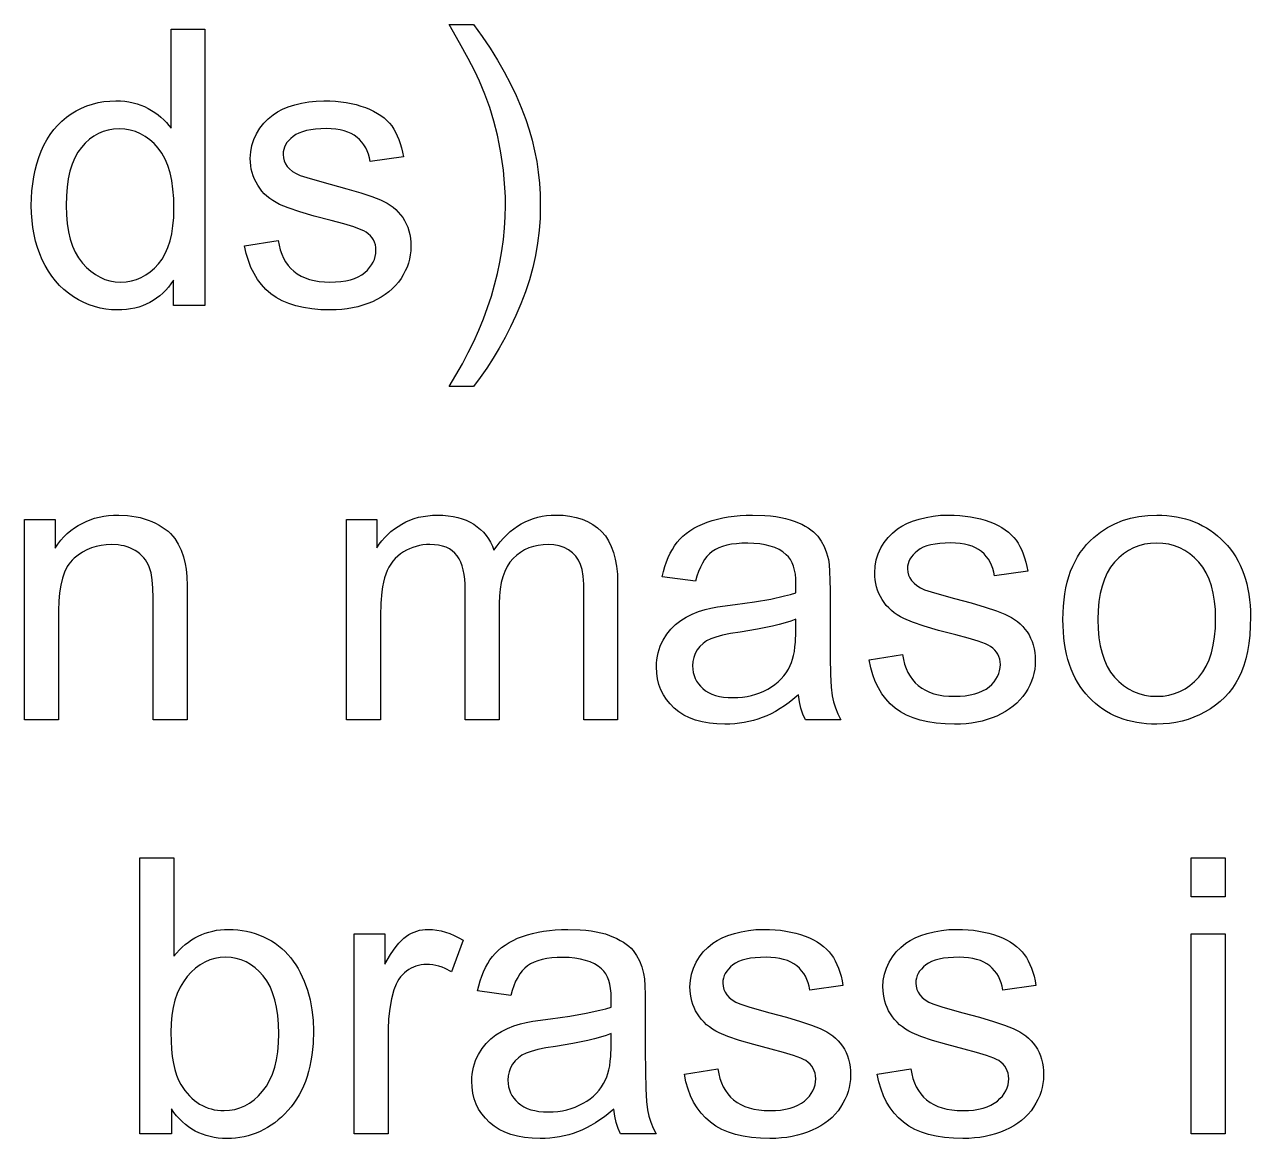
# Model space of a CAD drawing. Extents: x 0.6 to 44.2, y 0 to 23.3.
# Drawn here: x 15.158 to 16.933, y 19.869 to 21.483 of the extents above; entities that cross this region are included whole.
import ezdxf

# ---------------------------------------------------------------- set-up
doc = ezdxf.new("R2010")
doc.units = 0
doc.layers.add('CUTOUTS', color=1, linetype='CONTINUOUS')

msp = doc.modelspace()

# ---------------------------------------------------------------- linework, layer by layer
at = {"layer": 'CUTOUTS'}
for points in [[(15.8081, 20.9584), (15.7729, 20.9584), (15.7828, 20.9748), (15.792, 20.9912), (15.8006, 21.0076), (15.8086, 21.0239), (15.8159, 21.0403), (15.8226, 21.0567), (15.8286, 21.0731), (15.8341, 21.0895), (15.8388, 21.1059), (15.843, 21.1222), (15.8465, 21.1386), (15.8494, 21.155), (15.8516, 21.1714), (15.8532, 21.1878), (15.8541, 21.2042), (15.8545, 21.2206), (15.8543, 21.2334), (15.8537, 21.2462), (15.8528, 21.259), (15.8515, 21.2717), (15.8499, 21.2844), (15.8479, 21.2971), (15.8455, 21.3098), (15.8427, 21.3224), (15.8376, 21.3427), (15.8316, 21.3625), (15.8247, 21.382), (15.8168, 21.401), (15.8101, 21.4153), (15.8005, 21.4337), (15.7881, 21.4562), (15.7729, 21.4828), (15.8081, 21.4828), (15.8205, 21.4657), (15.8321, 21.4486), (15.8428, 21.4314), (15.8527, 21.4142), (15.8618, 21.397), (15.87, 21.3798), (15.8774, 21.3626), (15.8839, 21.3453), (15.8889, 21.3304), (15.8931, 21.3152), (15.8967, 21.3), (15.8997, 21.2845), (15.902, 21.2688), (15.9036, 21.253), (15.9046, 21.2371), (15.9049, 21.2209), (15.9045, 21.2026), (15.9032, 21.1844), (15.901, 21.1663), (15.8979, 21.1485), (15.8939, 21.1307), (15.8891, 21.1132), (15.8833, 21.0957), (15.8767, 21.0785), (15.8694, 21.0616), (15.8618, 21.0452), (15.8538, 21.0294), (15.8454, 21.0141), (15.8367, 20.9994), (15.8275, 20.9852), (15.818, 20.9715)], [(15.3737, 21.076), (15.3737, 21.1126), (15.3702, 21.1074), (15.3664, 21.1025), (15.3625, 21.0979), (15.3583, 21.0937), (15.3539, 21.0899), (15.3494, 21.0863), (15.3446, 21.0831), (15.3397, 21.0803), (15.3345, 21.0777), (15.3291, 21.0755), (15.3236, 21.0737), (15.3178, 21.0722), (15.3118, 21.071), (15.3056, 21.0702), (15.2992, 21.0696), (15.2927, 21.0695), (15.2841, 21.0698), (15.2757, 21.0707), (15.2675, 21.0722), (15.2594, 21.0743), (15.2515, 21.0769), (15.2438, 21.0802), (15.2363, 21.0841), (15.229, 21.0886), (15.2219, 21.0936), (15.2152, 21.0991), (15.209, 21.105), (15.2032, 21.1115), (15.1977, 21.1184), (15.1927, 21.1257), (15.1881, 21.1336), (15.1839, 21.1419), (15.1802, 21.1506), (15.1769, 21.1597), (15.1742, 21.169), (15.172, 21.1787), (15.1702, 21.1887), (15.169, 21.199), (15.1682, 21.2097), (15.168, 21.2206), (15.1682, 21.2314), (15.1689, 21.2418), (15.17, 21.252), (15.1716, 21.262), (15.1736, 21.2717), (15.1761, 21.2812), (15.179, 21.2904), (15.1824, 21.2994), (15.1863, 21.3079), (15.1906, 21.316), (15.1953, 21.3235), (15.2005, 21.3306), (15.2062, 21.3371), (15.2123, 21.3431), (15.2188, 21.3486), (15.2258, 21.3535), (15.2331, 21.3579), (15.2407, 21.3618), (15.2485, 21.365), (15.2564, 21.3676), (15.2646, 21.3697), (15.273, 21.3712), (15.2816, 21.372), (15.2905, 21.3723), (15.2969, 21.3722), (15.3032, 21.3717), (15.3093, 21.3708), (15.3152, 21.3696), (15.321, 21.368), (15.3265, 21.3661), (15.3319, 21.3639), (15.3371, 21.3613), (15.3421, 21.3584), (15.3469, 21.3553), (15.3514, 21.3521), (15.3557, 21.3486), (15.3597, 21.3449), (15.3635, 21.341), (15.3671, 21.3368), (15.3704, 21.3325), (15.3704, 21.476), (15.4193, 21.476), (15.4193, 21.076)], [(15.4768, 21.1625), (15.5254, 21.1702), (15.5267, 21.1631), (15.5284, 21.1564), (15.5305, 21.1502), (15.5331, 21.1444), (15.5362, 21.139), (15.5398, 21.134), (15.5437, 21.1295), (15.5482, 21.1254), (15.5531, 21.1218), (15.5585, 21.1186), (15.5643, 21.1159), (15.5706, 21.1137), (15.5774, 21.112), (15.5846, 21.1108), (15.5923, 21.1101), (15.6004, 21.1099), (15.6086, 21.1101), (15.6163, 21.1107), (15.6234, 21.1118), (15.6299, 21.1133), (15.6359, 21.1152), (15.6414, 21.1176), (15.6463, 21.1204), (15.6506, 21.1236), (15.6545, 21.1272), (15.6578, 21.1308), (15.6606, 21.1346), (15.6629, 21.1386), (15.6647, 21.1427), (15.666, 21.147), (15.6668, 21.1514), (15.667, 21.156), (15.6668, 21.16), (15.6661, 21.1639), (15.665, 21.1675), (15.6634, 21.1708), (15.6614, 21.174), (15.6589, 21.1769), (15.6559, 21.1797), (15.6526, 21.1822), (15.6496, 21.1839), (15.6456, 21.1857), (15.635, 21.1896), (15.6205, 21.194), (15.6023, 21.1988), (15.5774, 21.2054), (15.5566, 21.2115), (15.54, 21.2172), (15.5274, 21.2224), (15.5224, 21.225), (15.5176, 21.2279), (15.5132, 21.231), (15.5091, 21.2343), (15.5053, 21.2378), (15.5018, 21.2416), (15.4987, 21.2457), (15.4958, 21.25), (15.4933, 21.2544), (15.4911, 21.259), (15.4892, 21.2637), (15.4877, 21.2685), (15.4865, 21.2734), (15.4857, 21.2784), (15.4852, 21.2836), (15.485, 21.2889), (15.4856, 21.2984), (15.4872, 21.3075), (15.49, 21.3163), (15.4939, 21.3247), (15.4987, 21.3326), (15.5044, 21.3398), (15.5108, 21.3463), (15.518, 21.3522), (15.5243, 21.3562), (15.5316, 21.36), (15.5399, 21.3634), (15.5493, 21.3665), (15.5593, 21.369), (15.5698, 21.3709), (15.5806, 21.372), (15.5917, 21.3723), (15.6001, 21.3722), (15.6082, 21.3717), (15.6161, 21.371), (15.6237, 21.3699), (15.6311, 21.3685), (15.6382, 21.3668), (15.645, 21.3648), (15.6516, 21.3625), (15.6578, 21.36), (15.6636, 21.3572), (15.669, 21.3542), (15.674, 21.351), (15.6786, 21.3475), (15.6827, 21.3439), (15.6864, 21.34), (15.6897, 21.3359), (15.6926, 21.3315), (15.6953, 21.3268), (15.6978, 21.3217), (15.7, 21.3163), (15.702, 21.3105), (15.7038, 21.3044), (15.7053, 21.2979), (15.7066, 21.291), (15.6586, 21.2845), (15.6575, 21.2899), (15.6561, 21.2951), (15.6544, 21.2999), (15.6522, 21.3044), (15.6496, 21.3086), (15.6467, 21.3125), (15.6433, 21.3161), (15.6396, 21.3194), (15.6355, 21.3224), (15.6309, 21.3249), (15.626, 21.3271), (15.6207, 21.3288), (15.6149, 21.3302), (15.6088, 21.3312), (15.6022, 21.3318), (15.5953, 21.332), (15.5871, 21.3318), (15.5795, 21.3313), (15.5726, 21.3304), (15.5663, 21.3292), (15.5605, 21.3276), (15.5554, 21.3257), (15.5509, 21.3234), (15.547, 21.3208), (15.5436, 21.3179), (15.5406, 21.3149), (15.5381, 21.3118), (15.5361, 21.3086), (15.5345, 21.3053), (15.5334, 21.3018), (15.5327, 21.2983), (15.5325, 21.2946), (15.5329, 21.2899), (15.534, 21.2855), (15.5359, 21.2813), (15.5385, 21.2774), (15.5419, 21.2736), (15.5462, 21.2702), (15.5513, 21.2671), (15.5573, 21.2643), (15.5719, 21.2598), (15.6007, 21.2517), (15.6248, 21.2451), (15.6449, 21.2391), (15.6612, 21.2337), (15.6734, 21.229), (15.6784, 21.2266), (15.6832, 21.224), (15.6876, 21.2212), (15.6918, 21.2181), (15.6957, 21.2147), (15.6993, 21.2111), (15.7027, 21.2073), (15.7058, 21.2032), (15.7085, 21.1988), (15.7109, 21.1942), (15.7129, 21.1893), (15.7146, 21.1842), (15.7158, 21.1788), (15.7168, 21.1732), (15.7173, 21.1673), (15.7175, 21.1612), (15.7173, 21.1551), (15.7166, 21.1491), (15.7155, 21.1431), (15.7139, 21.1373), (15.7119, 21.1316), (15.7094, 21.1259), (15.7065, 21.1204), (15.7032, 21.1149), (15.6994, 21.1096), (15.6952, 21.1047), (15.6906, 21.1), (15.6857, 21.0957), (15.6803, 21.0916), (15.6745, 21.0879), (15.6684, 21.0845), (15.6618, 21.0813), (15.655, 21.0786), (15.6479, 21.0762), (15.6406, 21.0741), (15.633, 21.0724), (15.6253, 21.0711), (15.6173, 21.0702), (15.6091, 21.0697), (15.6007, 21.0695), (15.587, 21.0698), (15.5741, 21.0709), (15.5621, 21.0728), (15.5509, 21.0753), (15.5406, 21.0786), (15.5311, 21.0827), (15.5224, 21.0874), (15.5146, 21.0929), (15.5076, 21.0992), (15.5012, 21.1061), (15.4954, 21.1137), (15.4904, 21.1221), (15.486, 21.1311), (15.4823, 21.1409), (15.4792, 21.1513)], [(15.2184, 21.2206), (15.2188, 21.2072), (15.2199, 21.1946), (15.2217, 21.1828), (15.2243, 21.172), (15.2276, 21.162), (15.2316, 21.153), (15.2364, 21.1447), (15.2419, 21.1374), (15.2479, 21.131), (15.2542, 21.1254), (15.2607, 21.1206), (15.2675, 21.1167), (15.2745, 21.1137), (15.2819, 21.1116), (15.2895, 21.1103), (15.2973, 21.1099), (15.3052, 21.1103), (15.3128, 21.1115), (15.3201, 21.1136), (15.3271, 21.1164), (15.3338, 21.1201), (15.3401, 21.1247), (15.3462, 21.13), (15.352, 21.1362), (15.3573, 21.1432), (15.3619, 21.1511), (15.3657, 21.1598), (15.3689, 21.1694), (15.3714, 21.1799), (15.3731, 21.1913), (15.3742, 21.2035), (15.3745, 21.2165), (15.3742, 21.2309), (15.3731, 21.2443), (15.3713, 21.2567), (15.3688, 21.2681), (15.3656, 21.2785), (15.3616, 21.288), (15.357, 21.2964), (15.3516, 21.3039), (15.3457, 21.3104), (15.3395, 21.316), (15.3329, 21.3208), (15.326, 21.3247), (15.3188, 21.3278), (15.3112, 21.3299), (15.3033, 21.3313), (15.2951, 21.3317), (15.2871, 21.3313), (15.2794, 21.33), (15.2721, 21.3279), (15.2651, 21.325), (15.2584, 21.3212), (15.2521, 21.3166), (15.2461, 21.3112), (15.2404, 21.3049), (15.2353, 21.2978), (15.2308, 21.2897), (15.227, 21.2806), (15.2239, 21.2705), (15.2215, 21.2595), (15.2198, 21.2475), (15.2188, 21.2345)], [(15.1581, 20.476), (15.1581, 20.7658), (15.2023, 20.7658), (15.2023, 20.7246), (15.2064, 20.7304), (15.2108, 20.7358), (15.2153, 20.7408), (15.2201, 20.7455), (15.2251, 20.7498), (15.2303, 20.7537), (15.2357, 20.7572), (15.2414, 20.7604), (15.2472, 20.7632), (15.2533, 20.7656), (15.2597, 20.7677), (15.2662, 20.7694), (15.273, 20.7707), (15.2799, 20.7716), (15.2871, 20.7722), (15.2946, 20.7723), (15.3074, 20.7718), (15.3136, 20.771), (15.3197, 20.77), (15.3257, 20.7687), (15.3315, 20.767), (15.3372, 20.7651), (15.3427, 20.7629), (15.348, 20.7605), (15.353, 20.7579), (15.3576, 20.755), (15.3619, 20.752), (15.3659, 20.7489), (15.3695, 20.7455), (15.3727, 20.742), (15.3756, 20.7382), (15.3807, 20.7302), (15.3849, 20.7215), (15.3883, 20.7121), (15.3909, 20.7019), (15.3921, 20.6938), (15.3929, 20.6832), (15.3934, 20.67), (15.3936, 20.6542), (15.3936, 20.476), (15.3445, 20.476), (15.3445, 20.6523), (15.3441, 20.6663), (15.3431, 20.6785), (15.3413, 20.6888), (15.3401, 20.6932), (15.3388, 20.6972), (15.3372, 20.7008), (15.3354, 20.7042), (15.3332, 20.7075), (15.3308, 20.7105), (15.3281, 20.7134), (15.3252, 20.7161), (15.322, 20.7186), (15.3184, 20.7209), (15.3147, 20.723), (15.3108, 20.7248), (15.3068, 20.7263), (15.3026, 20.7276), (15.2982, 20.7285), (15.2937, 20.7292), (15.2842, 20.7298), (15.2765, 20.7295), (15.2691, 20.7285), (15.2619, 20.727), (15.255, 20.7248), (15.2483, 20.722), (15.242, 20.7186), (15.2359, 20.7145), (15.23, 20.7099), (15.2273, 20.7072), (15.2247, 20.7043), (15.2223, 20.7011), (15.2201, 20.6977), (15.2162, 20.6899), (15.213, 20.681), (15.2105, 20.671), (15.2087, 20.6599), (15.2076, 20.6476), (15.2073, 20.6343), (15.2073, 20.476)], [(15.6242, 20.476), (15.6242, 20.7658), (15.6681, 20.7658), (15.6681, 20.7251), (15.6717, 20.7303), (15.6755, 20.7353), (15.6796, 20.7399), (15.684, 20.7443), (15.6887, 20.7485), (15.6936, 20.7524), (15.6989, 20.756), (15.7044, 20.7594), (15.7102, 20.7624), (15.7161, 20.7651), (15.7223, 20.7673), (15.7286, 20.7691), (15.7352, 20.7705), (15.7419, 20.7715), (15.7488, 20.7721), (15.756, 20.7723), (15.7638, 20.7721), (15.7713, 20.7715), (15.7785, 20.7705), (15.7853, 20.769), (15.7917, 20.7671), (15.7977, 20.7648), (15.8034, 20.7621), (15.8088, 20.759), (15.8137, 20.7555), (15.8183, 20.7516), (15.8225, 20.7474), (15.8263, 20.7429), (15.8298, 20.7381), (15.8328, 20.7329), (15.8355, 20.7274), (15.8378, 20.7216), (15.8422, 20.7277), (15.8467, 20.7335), (15.8514, 20.7388), (15.8563, 20.7438), (15.8613, 20.7484), (15.8665, 20.7525), (15.8719, 20.7563), (15.8774, 20.7597), (15.8831, 20.7626), (15.8889, 20.7652), (15.8949, 20.7674), (15.9011, 20.7692), (15.9074, 20.7706), (15.9139, 20.7716), (15.9205, 20.7721), (15.9273, 20.7723), (15.9378, 20.772), (15.9476, 20.7709), (15.9568, 20.769), (15.9654, 20.7664), (15.9734, 20.763), (15.9808, 20.7589), (15.9875, 20.7541), (15.9936, 20.7485), (15.9991, 20.7421), (16.0038, 20.7349), (16.0077, 20.7269), (16.011, 20.7181), (16.0135, 20.7086), (16.0154, 20.6982), (16.0164, 20.6869), (16.0168, 20.6749), (16.0168, 20.476), (15.968, 20.476), (15.968, 20.6586), (15.9677, 20.6723), (15.9668, 20.6839), (15.9653, 20.6935), (15.9632, 20.701), (15.9603, 20.7072), (15.9565, 20.7127), (15.9517, 20.7176), (15.9459, 20.7219), (15.9393, 20.7253), (15.9322, 20.7278), (15.9246, 20.7293), (15.9164, 20.7298), (15.9089, 20.7295), (15.9018, 20.7285), (15.8949, 20.7269), (15.8884, 20.7247), (15.8822, 20.7218), (15.8764, 20.7183), (15.8709, 20.7142), (15.8656, 20.7095), (15.8609, 20.704), (15.8568, 20.6978), (15.8533, 20.6908), (15.8505, 20.683), (15.8483, 20.6745), (15.8467, 20.6652), (15.8458, 20.6552), (15.8455, 20.6444), (15.8455, 20.476), (15.7963, 20.476), (15.7963, 20.6643), (15.7962, 20.6722), (15.7956, 20.6796), (15.7947, 20.6865), (15.7933, 20.6929), (15.7917, 20.6988), (15.7896, 20.7042), (15.7872, 20.7091), (15.7843, 20.7134), (15.7811, 20.7172), (15.7774, 20.7206), (15.7732, 20.7234), (15.7685, 20.7257), (15.7634, 20.7275), (15.7577, 20.7288), (15.7516, 20.7295), (15.745, 20.7298), (15.7399, 20.7296), (15.7349, 20.7291), (15.7299, 20.7282), (15.7251, 20.727), (15.7204, 20.7255), (15.7157, 20.7236), (15.7112, 20.7214), (15.7067, 20.7189), (15.7025, 20.716), (15.6985, 20.7128), (15.6949, 20.7093), (15.6915, 20.7054), (15.6885, 20.7013), (15.6858, 20.6968), (15.6833, 20.692), (15.6812, 20.6869), (15.6793, 20.6814), (15.6777, 20.6753), (15.6764, 20.6686), (15.6753, 20.6613), (15.6738, 20.645), (15.6733, 20.6264), (15.6733, 20.476)], [(16.2787, 20.5118), (16.2652, 20.501), (16.2586, 20.4963), (16.252, 20.492), (16.2454, 20.4881), (16.239, 20.4847), (16.2326, 20.4816), (16.2262, 20.479), (16.2199, 20.4768), (16.2134, 20.4748), (16.2068, 20.4732), (16.2001, 20.4719), (16.1932, 20.4708), (16.1863, 20.4701), (16.1792, 20.4696), (16.1721, 20.4695), (16.1605, 20.4698), (16.1496, 20.4709), (16.1394, 20.4728), (16.1298, 20.4753), (16.121, 20.4786), (16.1129, 20.4826), (16.1054, 20.4873), (16.0987, 20.4928), (16.0927, 20.4988), (16.0874, 20.5053), (16.083, 20.5121), (16.0794, 20.5194), (16.0766, 20.527), (16.0746, 20.5351), (16.0734, 20.5436), (16.073, 20.5524), (16.0732, 20.5577), (16.0736, 20.5628), (16.0744, 20.5679), (16.0754, 20.5728), (16.0768, 20.5776), (16.0785, 20.5823), (16.0804, 20.5868), (16.0827, 20.5913), (16.0879, 20.5997), (16.0939, 20.6072), (16.1006, 20.6138), (16.1081, 20.6195), (16.1162, 20.6245), (16.1248, 20.6289), (16.1338, 20.6326), (16.1434, 20.6356), (16.1516, 20.6375), (16.1616, 20.6394), (16.1871, 20.643), (16.2148, 20.6467), (16.2387, 20.6508), (16.2586, 20.6552), (16.2671, 20.6575), (16.2747, 20.6599), (16.2749, 20.6728), (16.2747, 20.68), (16.2741, 20.6867), (16.273, 20.6928), (16.2714, 20.6983), (16.2695, 20.7033), (16.2671, 20.7078), (16.2643, 20.7117), (16.261, 20.715), (16.256, 20.7189), (16.2505, 20.7223), (16.2443, 20.7252), (16.2376, 20.7275), (16.2303, 20.7293), (16.2225, 20.7306), (16.2141, 20.7314), (16.2051, 20.7317), (16.1967, 20.7315), (16.1889, 20.7309), (16.1816, 20.73), (16.175, 20.7287), (16.1688, 20.7269), (16.1633, 20.7249), (16.1583, 20.7224), (16.1539, 20.7195), (16.1499, 20.7162), (16.1462, 20.7123), (16.1427, 20.7078), (16.1396, 20.7027), (16.1366, 20.6971), (16.134, 20.6908), (16.1316, 20.684), (16.1295, 20.6766), (16.0815, 20.6831), (16.0832, 20.6906), (16.0853, 20.6978), (16.0876, 20.7046), (16.0901, 20.711), (16.093, 20.717), (16.0961, 20.7227), (16.0994, 20.728), (16.103, 20.7329), (16.107, 20.7375), (16.1114, 20.7419), (16.1162, 20.7459), (16.1214, 20.7497), (16.127, 20.7532), (16.1331, 20.7564), (16.1395, 20.7594), (16.1464, 20.7621), (16.1536, 20.7645), (16.1612, 20.7666), (16.169, 20.7683), (16.177, 20.7698), (16.1854, 20.7709), (16.194, 20.7717), (16.203, 20.7722), (16.2122, 20.7723), (16.2299, 20.7718), (16.238, 20.7711), (16.2458, 20.7702), (16.2531, 20.7689), (16.26, 20.7674), (16.2665, 20.7657), (16.2725, 20.7636), (16.2833, 20.759), (16.2881, 20.7564), (16.2926, 20.7538), (16.2967, 20.7509), (16.3004, 20.748), (16.3037, 20.7449), (16.3066, 20.7416), (16.3116, 20.7346), (16.3159, 20.7267), (16.3193, 20.7179), (16.3219, 20.7082), (16.3229, 20.7007), (16.3237, 20.6906), (16.3242, 20.678), (16.3243, 20.6629), (16.3243, 20.5974), (16.3245, 20.5663), (16.3251, 20.5415), (16.3261, 20.523), (16.3274, 20.5108), (16.3294, 20.5018), (16.3321, 20.493), (16.3356, 20.4844), (16.3399, 20.476), (16.2886, 20.476), (16.2851, 20.484), (16.2823, 20.4926), (16.2802, 20.5019)], [(16.3808, 20.5625), (16.4294, 20.5702), (16.4306, 20.5631), (16.4323, 20.5564), (16.4345, 20.5502), (16.4371, 20.5444), (16.4402, 20.539), (16.4437, 20.534), (16.4477, 20.5295), (16.4521, 20.5254), (16.457, 20.5218), (16.4624, 20.5186), (16.4683, 20.5159), (16.4746, 20.5137), (16.4813, 20.512), (16.4885, 20.5108), (16.4962, 20.5101), (16.5044, 20.5099), (16.5126, 20.5101), (16.5202, 20.5107), (16.5273, 20.5118), (16.5339, 20.5133), (16.5399, 20.5152), (16.5453, 20.5176), (16.5502, 20.5204), (16.5546, 20.5236), (16.5584, 20.5272), (16.5618, 20.5308), (16.5646, 20.5346), (16.5669, 20.5386), (16.5687, 20.5427), (16.5699, 20.547), (16.5707, 20.5514), (16.571, 20.556), (16.5707, 20.56), (16.5701, 20.5639), (16.5689, 20.5675), (16.5674, 20.5708), (16.5653, 20.574), (16.5628, 20.5769), (16.5599, 20.5797), (16.5565, 20.5822), (16.5535, 20.5839), (16.5496, 20.5857), (16.5389, 20.5896), (16.5245, 20.594), (16.5063, 20.5988), (16.4814, 20.6054), (16.4606, 20.6115), (16.4439, 20.6172), (16.4314, 20.6224), (16.4263, 20.625), (16.4216, 20.6279), (16.4172, 20.631), (16.4131, 20.6343), (16.4093, 20.6378), (16.4058, 20.6416), (16.4026, 20.6457), (16.3998, 20.65), (16.3972, 20.6544), (16.395, 20.659), (16.3932, 20.6637), (16.3917, 20.6685), (16.3905, 20.6734), (16.3897, 20.6784), (16.3891, 20.6836), (16.389, 20.6889), (16.3895, 20.6984), (16.3912, 20.7075), (16.394, 20.7163), (16.3978, 20.7247), (16.4027, 20.7326), (16.4083, 20.7398), (16.4148, 20.7463), (16.422, 20.7522), (16.4282, 20.7562), (16.4355, 20.76), (16.4439, 20.7634), (16.4532, 20.7665), (16.4633, 20.769), (16.4737, 20.7709), (16.4845, 20.772), (16.4957, 20.7723), (16.5041, 20.7722), (16.5122, 20.7717), (16.5201, 20.771), (16.5277, 20.7699), (16.535, 20.7685), (16.5421, 20.7668), (16.549, 20.7648), (16.5556, 20.7625), (16.5618, 20.76), (16.5676, 20.7572), (16.573, 20.7542), (16.578, 20.751), (16.5825, 20.7475), (16.5866, 20.7439), (16.5903, 20.74), (16.5936, 20.7359), (16.5966, 20.7315), (16.5993, 20.7268), (16.6018, 20.7217), (16.604, 20.7163), (16.606, 20.7105), (16.6077, 20.7044), (16.6093, 20.6979), (16.6105, 20.691), (16.5625, 20.6845), (16.5615, 20.6899), (16.5601, 20.6951), (16.5583, 20.6999), (16.5561, 20.7044), (16.5536, 20.7086), (16.5506, 20.7125), (16.5473, 20.7161), (16.5435, 20.7194), (16.5394, 20.7224), (16.5349, 20.7249), (16.53, 20.7271), (16.5246, 20.7288), (16.5189, 20.7302), (16.5127, 20.7312), (16.5062, 20.7318), (16.4992, 20.732), (16.4911, 20.7318), (16.4835, 20.7313), (16.4766, 20.7304), (16.4702, 20.7292), (16.4645, 20.7276), (16.4594, 20.7257), (16.4548, 20.7234), (16.4509, 20.7208), (16.4475, 20.7179), (16.4446, 20.7149), (16.4421, 20.7118), (16.4401, 20.7086), (16.4385, 20.7053), (16.4374, 20.7018), (16.4367, 20.6983), (16.4365, 20.6946), (16.4368, 20.6899), (16.438, 20.6855), (16.4398, 20.6813), (16.4425, 20.6774), (16.4459, 20.6736), (16.4502, 20.6702), (16.4553, 20.6671), (16.4613, 20.6643), (16.4758, 20.6598), (16.5047, 20.6517), (16.5288, 20.6451), (16.5489, 20.6391), (16.5651, 20.6337), (16.5774, 20.629), (16.5824, 20.6266), (16.5871, 20.624), (16.5916, 20.6212), (16.5958, 20.6181), (16.5997, 20.6147), (16.6033, 20.6111), (16.6066, 20.6073), (16.6097, 20.6032), (16.6125, 20.5988), (16.6148, 20.5942), (16.6169, 20.5893), (16.6185, 20.5842), (16.6198, 20.5788), (16.6207, 20.5732), (16.6213, 20.5673), (16.6214, 20.5612), (16.6212, 20.5551), (16.6206, 20.5491), (16.6194, 20.5431), (16.6179, 20.5373), (16.6159, 20.5316), (16.6134, 20.5259), (16.6105, 20.5204), (16.6071, 20.5149), (16.6033, 20.5096), (16.5992, 20.5047), (16.5946, 20.5), (16.5896, 20.4957), (16.5843, 20.4916), (16.5785, 20.4879), (16.5723, 20.4845), (16.5658, 20.4813), (16.5589, 20.4786), (16.5518, 20.4762), (16.5445, 20.4741), (16.537, 20.4724), (16.5292, 20.4711), (16.5213, 20.4702), (16.5131, 20.4697), (16.5047, 20.4695), (16.491, 20.4698), (16.4781, 20.4709), (16.4661, 20.4728), (16.4549, 20.4753), (16.4446, 20.4786), (16.4351, 20.4827), (16.4264, 20.4874), (16.4186, 20.4929), (16.4115, 20.4992), (16.4051, 20.5061), (16.3994, 20.5137), (16.3943, 20.5221), (16.3899, 20.5311), (16.3862, 20.5409), (16.3832, 20.5513)], [(16.6616, 20.6209), (16.6617, 20.6308), (16.6623, 20.6404), (16.6631, 20.6496), (16.6644, 20.6585), (16.6659, 20.6671), (16.6678, 20.6754), (16.6701, 20.6833), (16.6727, 20.691), (16.6757, 20.6983), (16.679, 20.7052), (16.6827, 20.7119), (16.6867, 20.7182), (16.6911, 20.7241), (16.6958, 20.7298), (16.7009, 20.7351), (16.7063, 20.7401), (16.7159, 20.7477), (16.726, 20.7542), (16.7366, 20.7598), (16.7478, 20.7643), (16.7594, 20.7678), (16.7716, 20.7703), (16.7843, 20.7718), (16.7974, 20.7723), (16.8048, 20.7722), (16.812, 20.7717), (16.8191, 20.771), (16.8259, 20.7699), (16.8327, 20.7685), (16.8392, 20.7668), (16.8455, 20.7648), (16.8517, 20.7626), (16.8578, 20.76), (16.8636, 20.757), (16.8693, 20.7538), (16.8748, 20.7503), (16.8801, 20.7465), (16.8853, 20.7424), (16.8903, 20.7379), (16.8951, 20.7332), (16.8997, 20.7282), (16.904, 20.7229), (16.908, 20.7175), (16.9117, 20.7117), (16.9151, 20.7058), (16.9182, 20.6996), (16.921, 20.6932), (16.9236, 20.6866), (16.9258, 20.6797), (16.9277, 20.6726), (16.9293, 20.6652), (16.9307, 20.6577), (16.9317, 20.6498), (16.9325, 20.6418), (16.9329, 20.6335), (16.933, 20.625), (16.9328, 20.6114), (16.932, 20.5985), (16.9307, 20.5864), (16.9288, 20.575), (16.9265, 20.5644), (16.9236, 20.5545), (16.9202, 20.5454), (16.9163, 20.537), (16.9118, 20.5292), (16.9069, 20.5219), (16.9015, 20.515), (16.8957, 20.5085), (16.8893, 20.5025), (16.8825, 20.497), (16.8752, 20.4919), (16.8674, 20.4872), (16.8593, 20.4831), (16.851, 20.4795), (16.8426, 20.4764), (16.8339, 20.4739), (16.8251, 20.472), (16.816, 20.4706), (16.8068, 20.4698), (16.7974, 20.4695), (16.7899, 20.4696), (16.7826, 20.4701), (16.7754, 20.4708), (16.7685, 20.4719), (16.7617, 20.4733), (16.7551, 20.475), (16.7487, 20.4769), (16.7424, 20.4792), (16.7364, 20.4818), (16.7305, 20.4847), (16.7248, 20.4879), (16.7193, 20.4914), (16.714, 20.4952), (16.7088, 20.4994), (16.7039, 20.5038), (16.6991, 20.5085), (16.6945, 20.5135), (16.6903, 20.5188), (16.6863, 20.5243), (16.6827, 20.5302), (16.6793, 20.5362), (16.6762, 20.5426), (16.6734, 20.5492), (16.6709, 20.5561), (16.6687, 20.5633), (16.6668, 20.5707), (16.6652, 20.5784), (16.6639, 20.5864), (16.6629, 20.5946), (16.6621, 20.6031), (16.6617, 20.6119)], [(16.712, 20.6209), (16.7124, 20.6074), (16.7136, 20.5948), (16.7154, 20.5831), (16.7181, 20.5722), (16.7215, 20.5623), (16.7257, 20.5531), (16.7306, 20.5449), (16.7363, 20.5376), (16.7426, 20.5311), (16.7492, 20.5254), (16.7563, 20.5207), (16.7637, 20.5168), (16.7716, 20.5138), (16.7798, 20.5116), (16.7884, 20.5103), (16.7974, 20.5099), (16.8064, 20.5103), (16.8149, 20.5116), (16.8231, 20.5138), (16.8309, 20.5168), (16.8383, 20.5207), (16.8454, 20.5255), (16.852, 20.5312), (16.8583, 20.5377), (16.864, 20.5451), (16.8689, 20.5534), (16.8731, 20.5627), (16.8765, 20.5728), (16.8792, 20.5839), (16.881, 20.5959), (16.8822, 20.6087), (16.8826, 20.6225), (16.8822, 20.6356), (16.881, 20.6478), (16.8791, 20.6592), (16.8765, 20.6698), (16.873, 20.6796), (16.8688, 20.6885), (16.8639, 20.6967), (16.8581, 20.704), (16.8519, 20.7105), (16.8452, 20.7161), (16.8382, 20.7209), (16.8308, 20.7248), (16.823, 20.7278), (16.8148, 20.73), (16.8063, 20.7313), (16.7974, 20.7317), (16.7884, 20.7313), (16.7798, 20.73), (16.7716, 20.7278), (16.7637, 20.7248), (16.7563, 20.7209), (16.7492, 20.7162), (16.7426, 20.7106), (16.7363, 20.7041), (16.7306, 20.6968), (16.7257, 20.6886), (16.7215, 20.6795), (16.7181, 20.6695), (16.7154, 20.6587), (16.7136, 20.647), (16.7124, 20.6344)], [(16.2747, 20.6215), (16.2676, 20.6188), (16.2596, 20.6162), (16.2508, 20.6137), (16.2412, 20.6114), (16.2195, 20.6069), (16.1944, 20.6029), (16.1804, 20.6007), (16.1686, 20.5983), (16.159, 20.5957), (16.1516, 20.5931), (16.1457, 20.59), (16.1405, 20.5864), (16.136, 20.5821), (16.1322, 20.5771), (16.1292, 20.5717), (16.1271, 20.566), (16.1258, 20.5601), (16.1254, 20.5538), (16.1256, 20.549), (16.1263, 20.5444), (16.1275, 20.54), (16.1291, 20.5358), (16.1312, 20.5318), (16.1338, 20.528), (16.1368, 20.5244), (16.1403, 20.521), (16.1442, 20.518), (16.1486, 20.5153), (16.1534, 20.5131), (16.1586, 20.5112), (16.1642, 20.5098), (16.1703, 20.5088), (16.1768, 20.5082), (16.1838, 20.508), (16.1908, 20.5081), (16.1976, 20.5087), (16.2042, 20.5097), (16.2106, 20.5111), (16.2168, 20.5128), (16.2228, 20.5149), (16.2286, 20.5175), (16.2343, 20.5204), (16.2396, 20.5236), (16.2446, 20.5271), (16.2492, 20.531), (16.2534, 20.5351), (16.2573, 20.5395), (16.2608, 20.5441), (16.264, 20.5491), (16.2667, 20.5543), (16.2686, 20.5587), (16.2702, 20.5636), (16.2716, 20.569), (16.2727, 20.5749), (16.2735, 20.5813), (16.2742, 20.5882), (16.2747, 20.6034)], [(15.3707, 19.876), (15.3251, 19.876), (15.3251, 20.276), (15.3742, 20.276), (15.3742, 20.1333), (15.3782, 20.1381), (15.3823, 20.1425), (15.3865, 20.1466), (15.3909, 20.1504), (15.3954, 20.1539), (15.4, 20.1571), (15.4048, 20.16), (15.4096, 20.1626), (15.4147, 20.1649), (15.4198, 20.1669), (15.4251, 20.1685), (15.4306, 20.1699), (15.4361, 20.171), (15.4418, 20.1717), (15.4477, 20.1722), (15.4536, 20.1723), (15.4603, 20.1722), (15.4668, 20.1717), (15.4733, 20.1708), (15.4797, 20.1696), (15.4859, 20.1681), (15.4921, 20.1663), (15.4982, 20.1641), (15.5043, 20.1616), (15.5101, 20.1587), (15.5157, 20.1556), (15.521, 20.1523), (15.526, 20.1486), (15.5308, 20.1447), (15.5353, 20.1405), (15.5396, 20.136), (15.5435, 20.1313), (15.5473, 20.1263), (15.5508, 20.121), (15.5542, 20.1155), (15.5573, 20.1098), (15.5629, 20.0975), (15.5677, 20.0842), (15.5715, 20.0702), (15.5742, 20.0557), (15.5759, 20.0407), (15.5764, 20.0253), (15.5759, 20.0072), (15.5751, 19.9985), (15.5741, 19.9901), (15.5728, 19.982), (15.5712, 19.9742), (15.5694, 19.9666), (15.5672, 19.9592), (15.5648, 19.9522), (15.562, 19.9454), (15.559, 19.9388), (15.5557, 19.9326), (15.5521, 19.9266), (15.5482, 19.9208), (15.5441, 19.9153), (15.5396, 19.9101), (15.5349, 19.9052), (15.5302, 19.9006), (15.5253, 19.8963), (15.5203, 19.8923), (15.5151, 19.8887), (15.5099, 19.8854), (15.5045, 19.8823), (15.4991, 19.8796), (15.4935, 19.8773), (15.4878, 19.8752), (15.482, 19.8734), (15.4761, 19.872), (15.47, 19.8709), (15.4638, 19.8701), (15.4576, 19.8696), (15.4512, 19.8695), (15.4449, 19.8696), (15.4387, 19.8701), (15.4327, 19.871), (15.4269, 19.8722), (15.4213, 19.8737), (15.4158, 19.8755), (15.4105, 19.8777), (15.4054, 19.8802), (15.4005, 19.883), (15.3957, 19.8862), (15.3911, 19.8897), (15.3867, 19.8936), (15.3824, 19.8978), (15.3783, 19.9023), (15.3744, 19.9071), (15.3707, 19.9123)], [(16.8474, 20.2195), (16.8474, 20.276), (16.8965, 20.276), (16.8965, 20.2195)], [(15.6356, 19.876), (15.6356, 20.1658), (15.6798, 20.1658), (15.6798, 20.1219), (15.6881, 20.136), (15.6922, 20.142), (15.6961, 20.1474), (15.7, 20.1522), (15.7038, 20.1563), (15.7075, 20.1597), (15.7111, 20.1625), (15.7147, 20.1648), (15.7184, 20.1668), (15.7222, 20.1685), (15.7261, 20.1699), (15.7301, 20.171), (15.7342, 20.1717), (15.7383, 20.1722), (15.7426, 20.1723), (15.7488, 20.1721), (15.7551, 20.1714), (15.7613, 20.1701), (15.7676, 20.1684), (15.7739, 20.1662), (15.7803, 20.1634), (15.7867, 20.1602), (15.7931, 20.1565), (15.7762, 20.111), (15.7671, 20.1156), (15.7626, 20.1174), (15.7581, 20.1189), (15.7536, 20.1201), (15.7491, 20.1209), (15.7446, 20.1214), (15.7401, 20.1216), (15.7362, 20.1214), (15.7323, 20.121), (15.7285, 20.1202), (15.7249, 20.1192), (15.7213, 20.1178), (15.7178, 20.1161), (15.7145, 20.1142), (15.7112, 20.1119), (15.7081, 20.1094), (15.7053, 20.1066), (15.7026, 20.1036), (15.7002, 20.1003), (15.6981, 20.0969), (15.6961, 20.0932), (15.6929, 20.085), (15.6894, 20.0716), (15.6868, 20.0576), (15.6853, 20.043), (15.6847, 20.0277), (15.6847, 19.876)], [(16.0114, 19.9118), (15.9978, 19.901), (15.9912, 19.8963), (15.9846, 19.892), (15.978, 19.8881), (15.9716, 19.8847), (15.9652, 19.8816), (15.9588, 19.879), (15.9525, 19.8768), (15.946, 19.8748), (15.9394, 19.8732), (15.9327, 19.8719), (15.9258, 19.8708), (15.9189, 19.8701), (15.9118, 19.8696), (15.9047, 19.8695), (15.8931, 19.8698), (15.8822, 19.8709), (15.872, 19.8728), (15.8624, 19.8753), (15.8536, 19.8786), (15.8455, 19.8826), (15.838, 19.8873), (15.8313, 19.8928), (15.8253, 19.8988), (15.82, 19.9053), (15.8156, 19.9121), (15.812, 19.9194), (15.8092, 19.927), (15.8072, 19.9351), (15.806, 19.9436), (15.8056, 19.9524), (15.8058, 19.9577), (15.8062, 19.9628), (15.807, 19.9679), (15.808, 19.9728), (15.8094, 19.9776), (15.8111, 19.9823), (15.813, 19.9868), (15.8153, 19.9913), (15.8205, 19.9997), (15.8265, 20.0072), (15.8332, 20.0138), (15.8407, 20.0195), (15.8488, 20.0245), (15.8574, 20.0289), (15.8664, 20.0326), (15.876, 20.0356), (15.8842, 20.0375), (15.8942, 20.0394), (15.9197, 20.043), (15.9475, 20.0467), (15.9713, 20.0508), (15.9912, 20.0552), (15.9997, 20.0575), (16.0073, 20.0599), (16.0075, 20.0728), (16.0073, 20.08), (16.0067, 20.0867), (16.0056, 20.0928), (16.0041, 20.0983), (16.0021, 20.1033), (15.9997, 20.1078), (15.9969, 20.1117), (15.9936, 20.115), (15.9886, 20.1189), (15.9831, 20.1223), (15.9769, 20.1252), (15.9702, 20.1275), (15.9629, 20.1293), (15.9551, 20.1306), (15.9467, 20.1314), (15.9377, 20.1317), (15.9293, 20.1315), (15.9215, 20.1309), (15.9142, 20.13), (15.9076, 20.1287), (15.9015, 20.1269), (15.8959, 20.1249), (15.8909, 20.1224), (15.8865, 20.1195), (15.8825, 20.1162), (15.8788, 20.1123), (15.8753, 20.1078), (15.8722, 20.1027), (15.8692, 20.0971), (15.8666, 20.0908), (15.8642, 20.084), (15.8621, 20.0766), (15.8141, 20.0831), (15.8158, 20.0906), (15.8179, 20.0978), (15.8202, 20.1046), (15.8227, 20.111), (15.8256, 20.117), (15.8287, 20.1227), (15.832, 20.128), (15.8356, 20.1329), (15.8396, 20.1375), (15.844, 20.1419), (15.8488, 20.1459), (15.854, 20.1497), (15.8596, 20.1532), (15.8657, 20.1564), (15.8721, 20.1594), (15.879, 20.1621), (15.8863, 20.1645), (15.8938, 20.1666), (15.9016, 20.1683), (15.9096, 20.1698), (15.918, 20.1709), (15.9266, 20.1717), (15.9356, 20.1722), (15.9448, 20.1723), (15.9625, 20.1718), (15.9706, 20.1711), (15.9784, 20.1702), (15.9857, 20.1689), (15.9926, 20.1674), (15.9991, 20.1657), (16.0051, 20.1636), (16.0159, 20.159), (16.0207, 20.1564), (16.0252, 20.1538), (16.0293, 20.1509), (16.033, 20.148), (16.0363, 20.1449), (16.0392, 20.1416), (16.0442, 20.1346), (16.0485, 20.1267), (16.0519, 20.1179), (16.0545, 20.1082), (16.0555, 20.1007), (16.0563, 20.0906), (16.0568, 20.078), (16.0569, 20.0629), (16.0569, 19.9974), (16.0571, 19.9663), (16.0577, 19.9415), (16.0587, 19.923), (16.0601, 19.9108), (16.062, 19.9018), (16.0647, 19.893), (16.0682, 19.8844), (16.0725, 19.876), (16.0212, 19.876), (16.0177, 19.884), (16.0149, 19.8926), (16.0128, 19.9019)], [(16.1134, 19.9625), (16.162, 19.9702), (16.1632, 19.9631), (16.1649, 19.9564), (16.1671, 19.9502), (16.1697, 19.9444), (16.1728, 19.939), (16.1763, 19.934), (16.1803, 19.9295), (16.1847, 19.9254), (16.1897, 19.9218), (16.195, 19.9186), (16.2009, 19.9159), (16.2072, 19.9137), (16.2139, 19.912), (16.2211, 19.9108), (16.2288, 19.9101), (16.237, 19.9099), (16.2452, 19.9101), (16.2528, 19.9107), (16.2599, 19.9118), (16.2665, 19.9133), (16.2725, 19.9152), (16.2779, 19.9176), (16.2828, 19.9204), (16.2872, 19.9236), (16.291, 19.9272), (16.2944, 19.9308), (16.2972, 19.9346), (16.2995, 19.9386), (16.3013, 19.9427), (16.3026, 19.947), (16.3033, 19.9514), (16.3036, 19.956), (16.3033, 19.96), (16.3027, 19.9639), (16.3015, 19.9675), (16.3, 19.9708), (16.2979, 19.974), (16.2954, 19.9769), (16.2925, 19.9797), (16.2891, 19.9822), (16.2861, 19.9839), (16.2822, 19.9857), (16.2715, 19.9896), (16.2571, 19.994), (16.2389, 19.9988), (16.214, 20.0054), (16.1932, 20.0115), (16.1765, 20.0172), (16.164, 20.0224), (16.159, 20.025), (16.1542, 20.0279), (16.1498, 20.031), (16.1457, 20.0343), (16.1419, 20.0378), (16.1384, 20.0416), (16.1352, 20.0457), (16.1324, 20.05), (16.1298, 20.0544), (16.1276, 20.059), (16.1258, 20.0637), (16.1243, 20.0685), (16.1231, 20.0734), (16.1223, 20.0784), (16.1218, 20.0836), (16.1216, 20.0889), (16.1221, 20.0984), (16.1238, 20.1075), (16.1266, 20.1163), (16.1305, 20.1247), (16.1353, 20.1326), (16.1409, 20.1398), (16.1474, 20.1463), (16.1546, 20.1522), (16.1608, 20.1562), (16.1681, 20.16), (16.1765, 20.1634), (16.1858, 20.1665), (16.1959, 20.169), (16.2063, 20.1709), (16.2171, 20.172), (16.2283, 20.1723), (16.2367, 20.1722), (16.2448, 20.1717), (16.2527, 20.171), (16.2603, 20.1699), (16.2677, 20.1685), (16.2747, 20.1668), (16.2816, 20.1648), (16.2882, 20.1625), (16.2944, 20.16), (16.3002, 20.1572), (16.3056, 20.1542), (16.3106, 20.151), (16.3151, 20.1475), (16.3192, 20.1439), (16.3229, 20.14), (16.3262, 20.1359), (16.3292, 20.1315), (16.3319, 20.1268), (16.3344, 20.1217), (16.3366, 20.1163), (16.3386, 20.1105), (16.3403, 20.1044), (16.3419, 20.0979), (16.3431, 20.091), (16.2951, 20.0845), (16.2941, 20.0899), (16.2927, 20.0951), (16.2909, 20.0999), (16.2887, 20.1044), (16.2862, 20.1086), (16.2832, 20.1125), (16.2799, 20.1161), (16.2762, 20.1194), (16.272, 20.1224), (16.2675, 20.1249), (16.2626, 20.1271), (16.2572, 20.1288), (16.2515, 20.1302), (16.2453, 20.1312), (16.2388, 20.1318), (16.2318, 20.132), (16.2237, 20.1318), (16.2161, 20.1313), (16.2092, 20.1304), (16.2028, 20.1292), (16.1971, 20.1276), (16.192, 20.1257), (16.1874, 20.1234), (16.1835, 20.1208), (16.1801, 20.1179), (16.1772, 20.1149), (16.1747, 20.1118), (16.1727, 20.1086), (16.1711, 20.1053), (16.17, 20.1018), (16.1693, 20.0983), (16.1691, 20.0946), (16.1694, 20.0899), (16.1706, 20.0855), (16.1724, 20.0813), (16.1751, 20.0774), (16.1785, 20.0736), (16.1828, 20.0702), (16.1879, 20.0671), (16.1939, 20.0643), (16.2084, 20.0598), (16.2373, 20.0517), (16.2614, 20.0451), (16.2815, 20.0391), (16.2977, 20.0337), (16.31, 20.029), (16.315, 20.0266), (16.3197, 20.024), (16.3242, 20.0212), (16.3284, 20.0181), (16.3323, 20.0147), (16.3359, 20.0111), (16.3392, 20.0073), (16.3423, 20.0032), (16.3451, 19.9988), (16.3475, 19.9942), (16.3495, 19.9893), (16.3511, 19.9842), (16.3524, 19.9788), (16.3533, 19.9732), (16.3539, 19.9673), (16.3541, 19.9612), (16.3538, 19.9551), (16.3532, 19.9491), (16.352, 19.9431), (16.3505, 19.9373), (16.3485, 19.9316), (16.346, 19.9259), (16.3431, 19.9204), (16.3397, 19.9149), (16.3359, 19.9096), (16.3318, 19.9047), (16.3272, 19.9), (16.3222, 19.8957), (16.3169, 19.8916), (16.3111, 19.8879), (16.3049, 19.8845), (16.2984, 19.8813), (16.2915, 19.8786), (16.2844, 19.8762), (16.2771, 19.8741), (16.2696, 19.8724), (16.2619, 19.8711), (16.2539, 19.8702), (16.2457, 19.8697), (16.2373, 19.8695), (16.2236, 19.8698), (16.2107, 19.8709), (16.1987, 19.8728), (16.1875, 19.8753), (16.1772, 19.8786), (16.1677, 19.8827), (16.159, 19.8874), (16.1512, 19.8929), (16.1441, 19.8992), (16.1377, 19.9061), (16.132, 19.9137), (16.1269, 19.9221), (16.1225, 19.9311), (16.1188, 19.9409), (16.1158, 19.9513)], [(16.3928, 19.9625), (16.4414, 19.9702), (16.4426, 19.9631), (16.4443, 19.9564), (16.4465, 19.9502), (16.4491, 19.9444), (16.4522, 19.939), (16.4557, 19.934), (16.4597, 19.9295), (16.4641, 19.9254), (16.4691, 19.9218), (16.4744, 19.9186), (16.4803, 19.9159), (16.4866, 19.9137), (16.4933, 19.912), (16.5005, 19.9108), (16.5082, 19.9101), (16.5164, 19.9099), (16.5246, 19.9101), (16.5322, 19.9107), (16.5393, 19.9118), (16.5459, 19.9133), (16.5519, 19.9152), (16.5573, 19.9176), (16.5622, 19.9204), (16.5666, 19.9236), (16.5704, 19.9272), (16.5738, 19.9308), (16.5766, 19.9346), (16.5789, 19.9386), (16.5807, 19.9427), (16.582, 19.947), (16.5827, 19.9514), (16.583, 19.956), (16.5827, 19.96), (16.5821, 19.9639), (16.5809, 19.9675), (16.5794, 19.9708), (16.5773, 19.974), (16.5748, 19.9769), (16.5719, 19.9797), (16.5685, 19.9822), (16.5655, 19.9839), (16.5616, 19.9857), (16.5509, 19.9896), (16.5365, 19.994), (16.5183, 19.9988), (16.4934, 20.0054), (16.4726, 20.0115), (16.4559, 20.0172), (16.4434, 20.0224), (16.4384, 20.025), (16.4336, 20.0279), (16.4292, 20.031), (16.4251, 20.0343), (16.4213, 20.0378), (16.4178, 20.0416), (16.4146, 20.0457), (16.4118, 20.05), (16.4092, 20.0544), (16.407, 20.059), (16.4052, 20.0637), (16.4037, 20.0685), (16.4025, 20.0734), (16.4017, 20.0784), (16.4012, 20.0836), (16.401, 20.0889), (16.4015, 20.0984), (16.4032, 20.1075), (16.406, 20.1163), (16.4099, 20.1247), (16.4147, 20.1326), (16.4203, 20.1398), (16.4268, 20.1463), (16.434, 20.1522), (16.4402, 20.1562), (16.4475, 20.16), (16.4559, 20.1634), (16.4652, 20.1665), (16.4753, 20.169), (16.4857, 20.1709), (16.4965, 20.172), (16.5077, 20.1723), (16.5161, 20.1722), (16.5242, 20.1717), (16.5321, 20.171), (16.5397, 20.1699), (16.5471, 20.1685), (16.5541, 20.1668), (16.561, 20.1648), (16.5676, 20.1625), (16.5738, 20.16), (16.5796, 20.1572), (16.585, 20.1542), (16.59, 20.151), (16.5945, 20.1475), (16.5986, 20.1439), (16.6023, 20.14), (16.6056, 20.1359), (16.6086, 20.1315), (16.6113, 20.1268), (16.6138, 20.1217), (16.616, 20.1163), (16.618, 20.1105), (16.6197, 20.1044), (16.6213, 20.0979), (16.6225, 20.091), (16.5745, 20.0845), (16.5735, 20.0899), (16.5721, 20.0951), (16.5703, 20.0999), (16.5681, 20.1044), (16.5656, 20.1086), (16.5626, 20.1125), (16.5593, 20.1161), (16.5556, 20.1194), (16.5514, 20.1224), (16.5469, 20.1249), (16.542, 20.1271), (16.5366, 20.1288), (16.5309, 20.1302), (16.5247, 20.1312), (16.5182, 20.1318), (16.5112, 20.132), (16.5031, 20.1318), (16.4955, 20.1313), (16.4886, 20.1304), (16.4822, 20.1292), (16.4765, 20.1276), (16.4714, 20.1257), (16.4668, 20.1234), (16.4629, 20.1208), (16.4595, 20.1179), (16.4566, 20.1149), (16.4541, 20.1118), (16.4521, 20.1086), (16.4505, 20.1053), (16.4494, 20.1018), (16.4487, 20.0983), (16.4485, 20.0946), (16.4488, 20.0899), (16.45, 20.0855), (16.4518, 20.0813), (16.4545, 20.0774), (16.4579, 20.0736), (16.4622, 20.0702), (16.4673, 20.0671), (16.4733, 20.0643), (16.4878, 20.0598), (16.5167, 20.0517), (16.5408, 20.0451), (16.5609, 20.0391), (16.5771, 20.0337), (16.5894, 20.029), (16.5944, 20.0266), (16.5991, 20.024), (16.6036, 20.0212), (16.6078, 20.0181), (16.6117, 20.0147), (16.6153, 20.0111), (16.6186, 20.0073), (16.6217, 20.0032), (16.6245, 19.9988), (16.6269, 19.9942), (16.6289, 19.9893), (16.6305, 19.9842), (16.6318, 19.9788), (16.6327, 19.9732), (16.6333, 19.9673), (16.6335, 19.9612), (16.6332, 19.9551), (16.6326, 19.9491), (16.6314, 19.9431), (16.6299, 19.9373), (16.6279, 19.9316), (16.6254, 19.9259), (16.6225, 19.9204), (16.6191, 19.9149), (16.6153, 19.9096), (16.6112, 19.9047), (16.6066, 19.9), (16.6016, 19.8957), (16.5963, 19.8916), (16.5905, 19.8879), (16.5843, 19.8845), (16.5778, 19.8813), (16.5709, 19.8786), (16.5638, 19.8762), (16.5565, 19.8741), (16.549, 19.8724), (16.5413, 19.8711), (16.5333, 19.8702), (16.5251, 19.8697), (16.5167, 19.8695), (16.503, 19.8698), (16.4901, 19.8709), (16.4781, 19.8728), (16.4669, 19.8753), (16.4566, 19.8786), (16.4471, 19.8827), (16.4384, 19.8874), (16.4306, 19.8929), (16.4235, 19.8992), (16.4171, 19.9061), (16.4114, 19.9137), (16.4063, 19.9221), (16.4019, 19.9311), (16.3982, 19.9409), (16.3952, 19.9513)], [(16.8474, 19.876), (16.8474, 20.1658), (16.8965, 20.1658), (16.8965, 19.876)], [(15.3702, 20.0231), (15.3704, 20.0105), (15.371, 19.9988), (15.3721, 19.9881), (15.3737, 19.9782), (15.3757, 19.9692), (15.3781, 19.9612), (15.381, 19.954), (15.3843, 19.9478), (15.3904, 19.9389), (15.397, 19.9312), (15.4004, 19.9278), (15.404, 19.9247), (15.4078, 19.9219), (15.4116, 19.9193), (15.4156, 19.9171), (15.4197, 19.9152), (15.424, 19.9136), (15.4283, 19.9122), (15.4328, 19.9112), (15.4375, 19.9105), (15.4422, 19.91), (15.4471, 19.9099), (15.455, 19.9103), (15.4626, 19.9116), (15.47, 19.9138), (15.4771, 19.9169), (15.4839, 19.9208), (15.4905, 19.9256), (15.4968, 19.9313), (15.5028, 19.9378), (15.5083, 19.9452), (15.513, 19.9535), (15.5171, 19.9627), (15.5204, 19.9726), (15.5229, 19.9835), (15.5248, 19.9952), (15.5259, 20.0078), (15.5262, 20.0212), (15.5259, 20.0349), (15.5248, 20.0477), (15.5231, 20.0596), (15.5206, 20.0705), (15.5174, 20.0805), (15.5136, 20.0896), (15.509, 20.0977), (15.5037, 20.1049), (15.4979, 20.1113), (15.4919, 20.1168), (15.4855, 20.1214), (15.4788, 20.1252), (15.4719, 20.1282), (15.4647, 20.1303), (15.4571, 20.1315), (15.4493, 20.132), (15.4414, 20.1315), (15.4337, 20.1302), (15.4264, 20.128), (15.4193, 20.125), (15.4124, 20.121), (15.4059, 20.1162), (15.3996, 20.1105), (15.3936, 20.104), (15.3881, 20.0966), (15.3833, 20.0884), (15.3793, 20.0795), (15.376, 20.0698), (15.3735, 20.0593), (15.3716, 20.048), (15.3705, 20.0359)], [(16.0073, 20.0215), (16.0002, 20.0188), (15.9922, 20.0162), (15.9834, 20.0137), (15.9738, 20.0114), (15.9521, 20.0069), (15.927, 20.0029), (15.913, 20.0007), (15.9012, 19.9983), (15.8916, 19.9957), (15.8842, 19.9931), (15.8783, 19.99), (15.8731, 19.9864), (15.8686, 19.9821), (15.8648, 19.9771), (15.8618, 19.9717), (15.8597, 19.966), (15.8584, 19.9601), (15.858, 19.9538), (15.8582, 19.949), (15.8589, 19.9444), (15.8601, 19.94), (15.8617, 19.9358), (15.8638, 19.9318), (15.8664, 19.928), (15.8694, 19.9244), (15.8729, 19.921), (15.8768, 19.918), (15.8812, 19.9153), (15.886, 19.9131), (15.8912, 19.9112), (15.8968, 19.9098), (15.9029, 19.9088), (15.9095, 19.9082), (15.9164, 19.908), (15.9234, 19.9081), (15.9302, 19.9087), (15.9368, 19.9097), (15.9432, 19.9111), (15.9494, 19.9128), (15.9554, 19.9149), (15.9613, 19.9175), (15.9669, 19.9204), (15.9722, 19.9236), (15.9772, 19.9271), (15.9818, 19.931), (15.986, 19.9351), (15.9899, 19.9395), (15.9934, 19.9441), (15.9966, 19.9491), (15.9993, 19.9543), (16.0012, 19.9587), (16.0028, 19.9636), (16.0042, 19.969), (16.0053, 19.9749), (16.0061, 19.9813), (16.0068, 19.9882), (16.0073, 20.0034)]]:
    msp.add_lwpolyline(points, close=True, dxfattribs=at)

doc.saveas('drawing.dxf')
